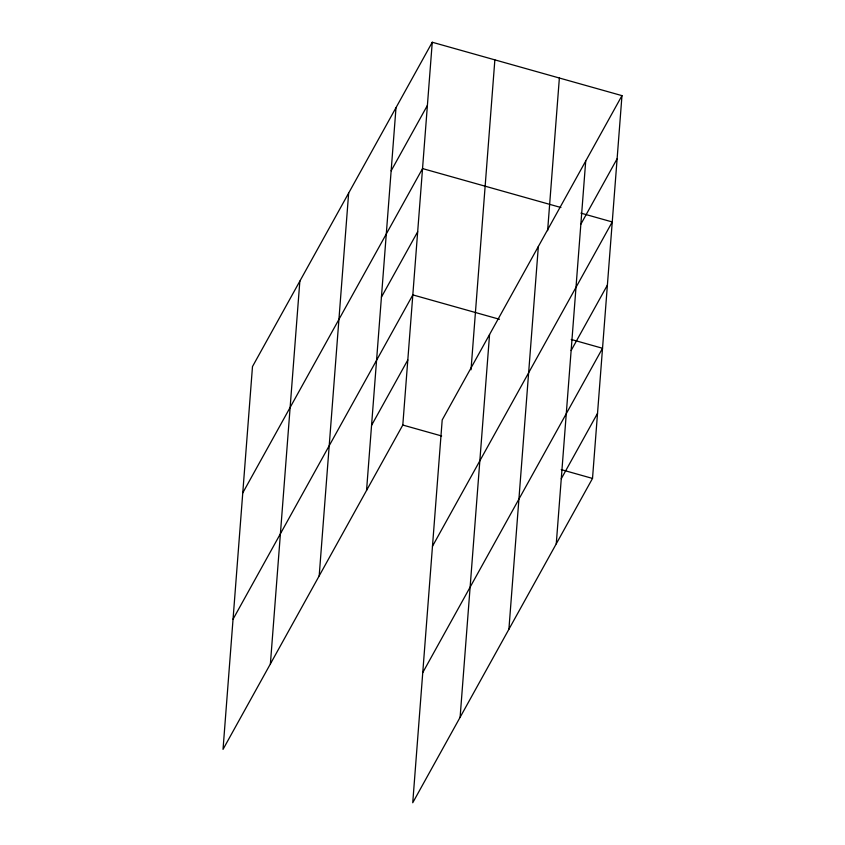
<?xml version="1.0" encoding="UTF-8"?>
<svg xmlns="http://www.w3.org/2000/svg" width="845" height="845" viewBox="0 0 845 845"><rect width="100%" height="100%" fill="white"/><g stroke="black" fill="none" stroke-linecap="round" stroke-linejoin="round"><path stroke-width="1.27" d="M270.389 663.927L299.848 281.132M319.188 575.899L348.647 193.093M366.55 490.449L396.009 107.653M432.26 42.25L252.486 366.572L223.027 749.367L402.801 425.046L432.26 42.25L621.973 95.633L592.514 478.428L412.74 802.75L442.199 419.954L621.973 95.633M471.014 369.783L494.864 59.868M460.102 717.31L489.561 334.504M508.901 629.271L538.349 246.476M547.623 230.653L559.369 78.015M556.263 543.831L585.712 161.036M391.15 170.817L427.401 105.414M242.768 492.899L422.542 168.577L560.911 207.511M381.422 297.134L417.683 231.731M233.04 619.216L412.825 294.894L499.458 319.273M371.557 425.373L407.808 359.97M580.853 224.2L617.114 158.786M432.471 546.271L612.245 221.95L580.948 213.141M571.135 350.517L607.386 285.114M422.753 672.599L602.527 348.277L571.231 339.468M561.27 478.756L597.521 413.353M402.801 425.046L441.618 435.967M561.217 469.619L592.514 478.428"/></g></svg>
